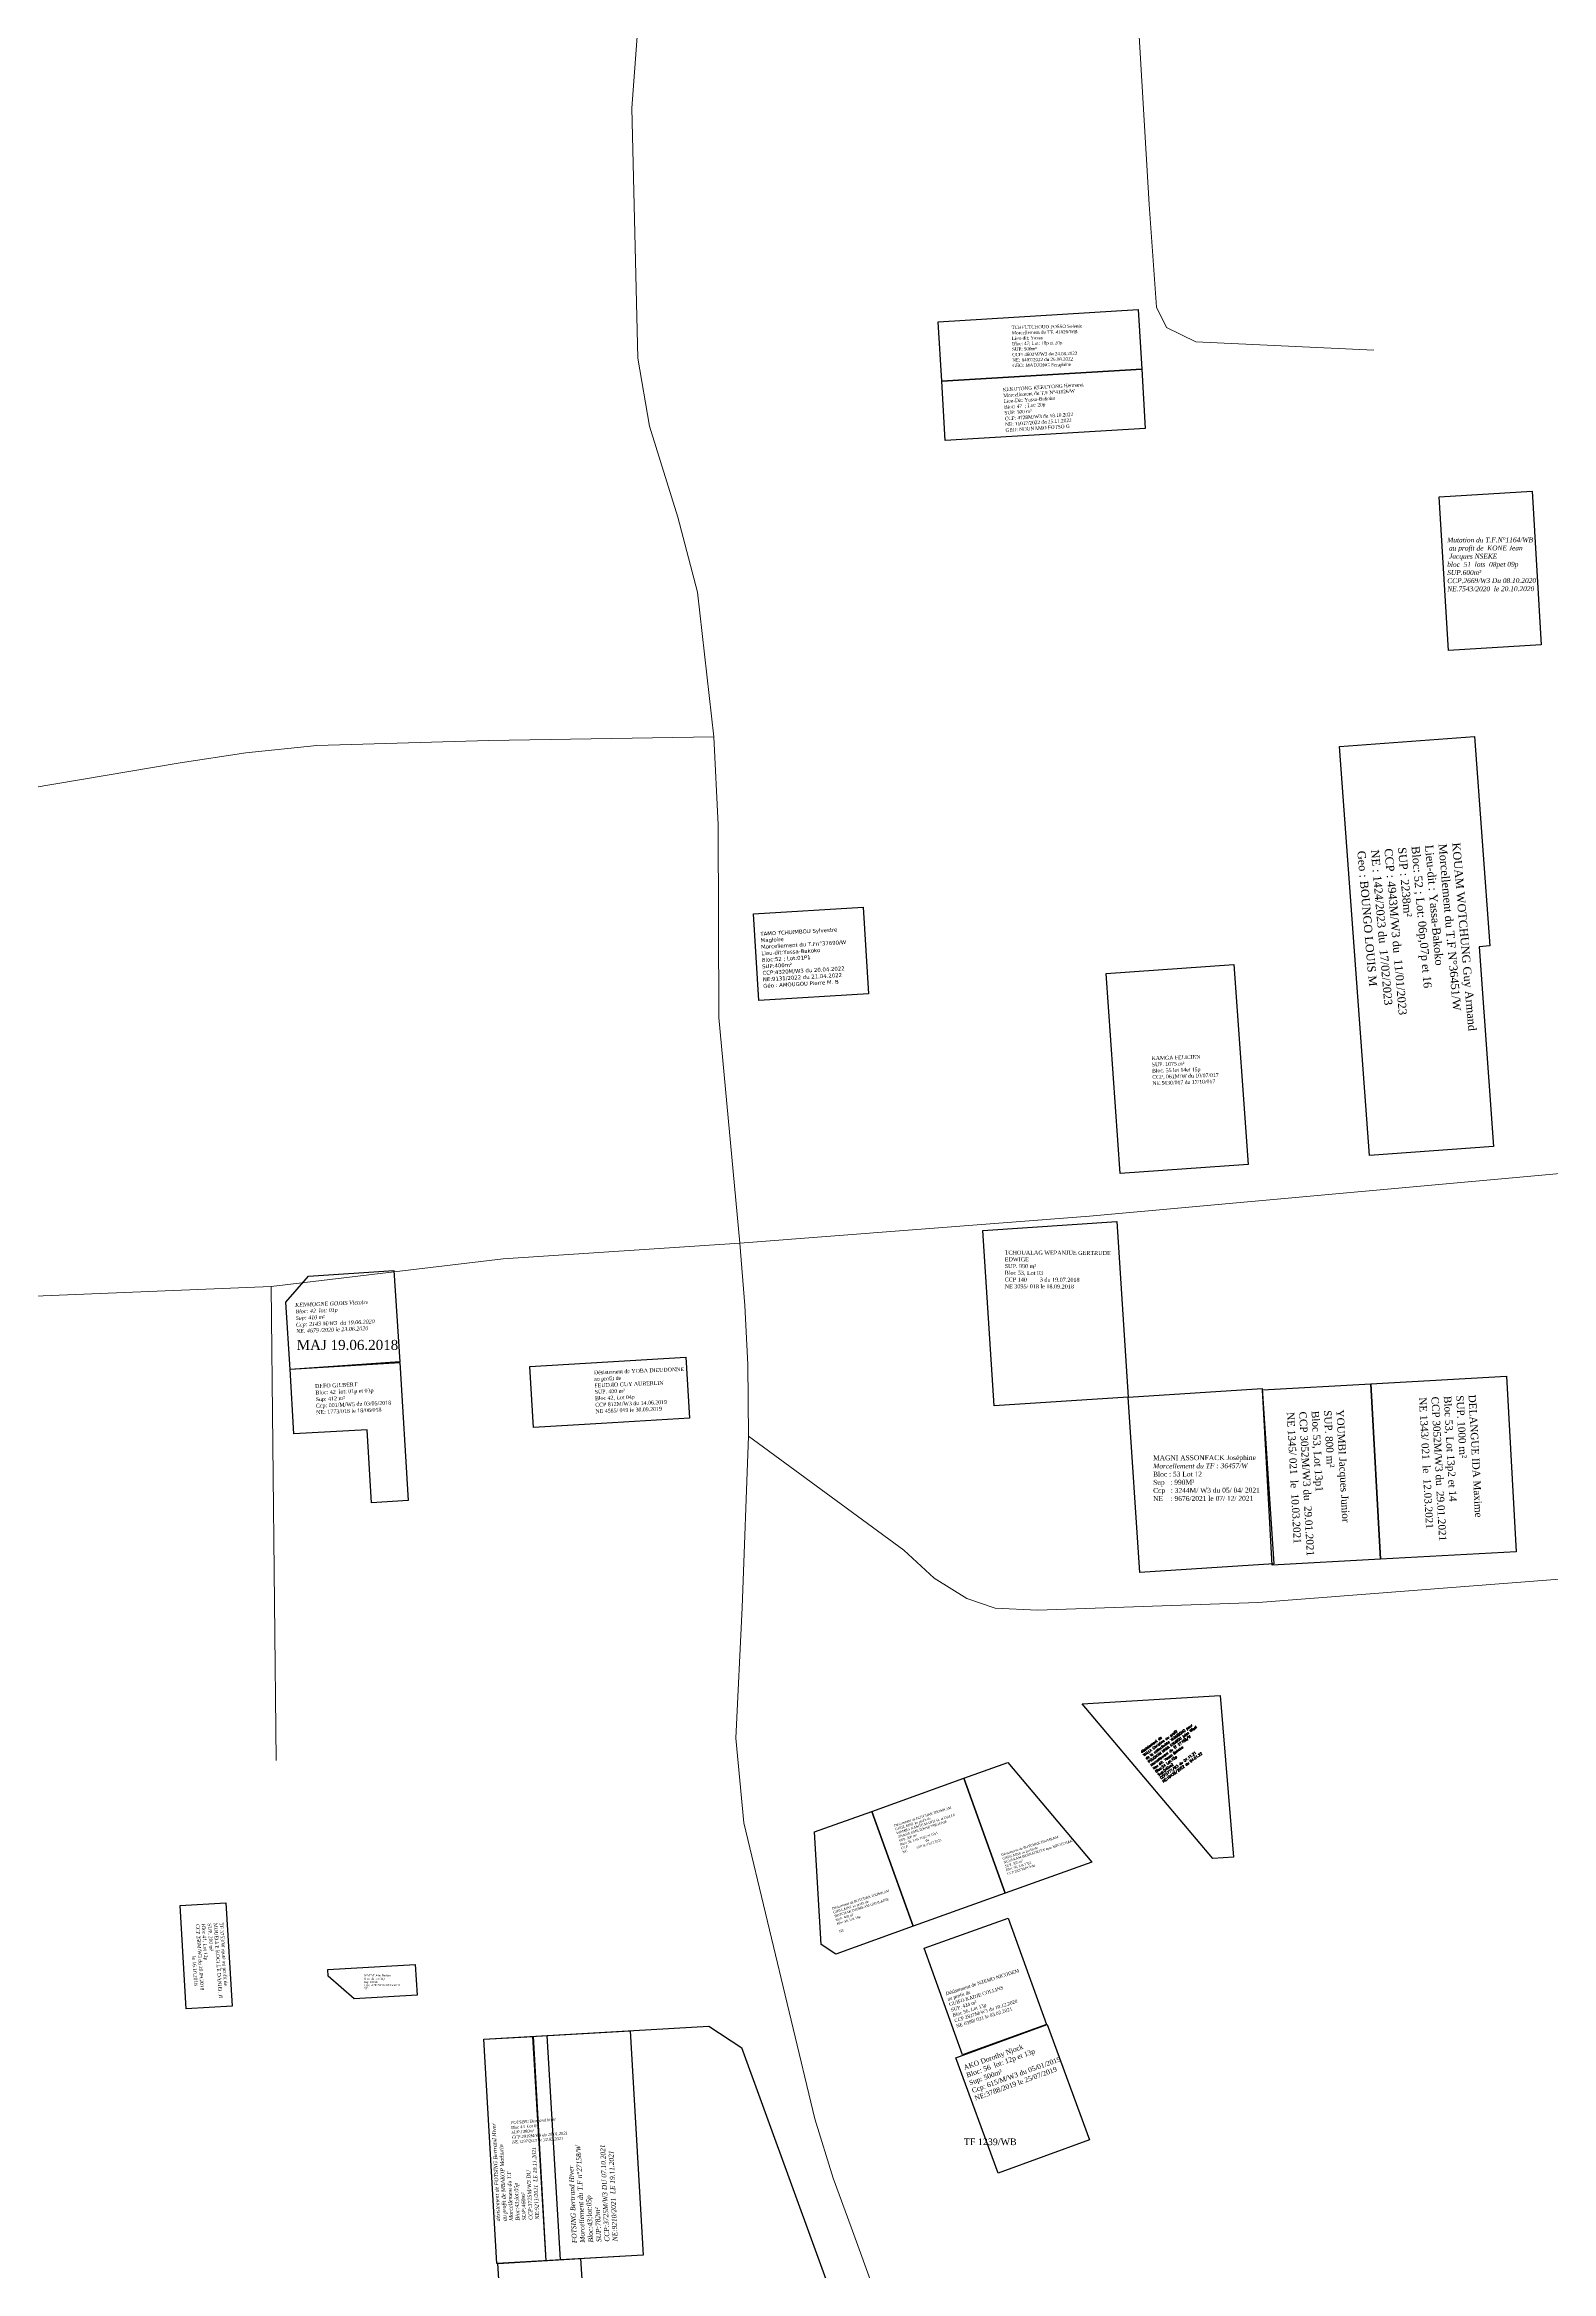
# Model space of a CAD drawing. Header units: millimetres. Extents: x 590121 to 927379, y 438565 to 1441738.
# Drawn here: x 590684 to 590992.3, y 440933.9 to 441389.7 of the extents above; entities that cross this region are included whole.
import ezdxf

# ---------------------------------------------------------------- set-up
doc = ezdxf.new("R2010")
doc.units = ezdxf.units.MM
doc.header["$LTSCALE"] = 10
for name, color, linetype in [('end maj 26 02 2021', 30, 'Continuous'), ('MAJ DEC 2021', 234, 'Continuous'), ('MAJ NOV 2021', 7, 'Continuous'), ('Parcelle MAJ', 6, 'Continuous')]:
    doc.layers.add(name, color=color, linetype=linetype)
doc.layers.add('MAJ APRES LE 13.01.2023', color=222, linetype='Continuous', lineweight=30)
doc.layers.add('Roads_others', color=24, linetype='Continuous', lineweight=9)
doc.styles.add('Annotative', font='txt.shx')
doc.styles.add('RomanS', font='romans.shx')
doc.styles.get("Standard").update_dxf_attribs({"font": 'arial.ttf'})
doc.styles.add('Times 1.0', font='times.ttf', dxfattribs={"width": 0.99, "height": 1})
doc.styles.add('Times 1.5', font='times.ttf', dxfattribs={"width": 0.99, "height": 0.75})

msp = doc.modelspace()

# ---------------------------------------------------------------- linework, layer by layer
at = {"color": 7}
for p, q in [((590773.85, 440981.39), (590819.91, 440984.09)), ((590819.91, 440984.09), (590826.62, 440979.68)), ((590849.5, 440916.99), (590826.62, 440979.68))]:
    msp.add_line(p, q, dxfattribs=at)
at = {"flags": 128}
msp.add_lwpolyline([(590907.74, 441335.44), (590908.47, 441323.26), (590867.54, 441320.79), (590866.81, 441332.96)], close=True, dxfattribs=at)
at = {"color": 5, "lineweight": -3, "flags": 128}
msp.add_lwpolyline([(590851.49, 441213.1), (590852.56, 441195.36), (590830.12, 441194.01), (590829.02, 441211.74)], close=True, dxfattribs=at)
at = {"color": 150, "lineweight": -3, "flags": 128}
for points in [[(590955.37, 441115.58), (590957.36, 441079.64), (590935.18, 441078.41), (590933.19, 441114.35)], [(590955.37, 441115.58), (590957.36, 441079.64), (590935.18, 441078.41), (590933.19, 441114.35)], [(590983.11, 441117.11), (590985.1, 441081.17), (590957.36, 441079.64), (590955.37, 441115.58)], [(590983.11, 441117.11), (590985.1, 441081.17), (590957.36, 441079.64), (590955.37, 441115.58)]]:
    msp.add_lwpolyline(points, close=True, dxfattribs=at)
at = {"color": 150, "linetype": 'ByBlock', "lineweight": -3, "ltscale": 0.0014, "flags": 128}
msp.add_lwpolyline([(590803.79, 440983.15), (590806.48, 440937.23), (590776.53, 440935.48), (590773.85, 440981.39)], close=True, dxfattribs=at)
msp.add_lwpolyline([(590803.79, 440983.15), (590806.48, 440937.23), (590776.53, 440935.48), (590773.85, 440981.39)], close=True, dxfattribs=at)
at = {"lineweight": -3, "flags": 128}
msp.add_lwpolyline([(590803.79, 440983.15), (590806.48, 440937.23), (590789.51, 440936.24), (590786.82, 440982.15)], close=True, dxfattribs=at)
msp.add_lwpolyline([(590803.79, 440983.15), (590806.48, 440937.23), (590789.51, 440936.24), (590786.82, 440982.15)], close=True, dxfattribs=at)
at = {"layer": 'end maj 26 02 2021', "color": 3, "lineweight": -3, "flags": 128}
for points in [[(590988.35, 441298.24), (590990.24, 441266.79), (590971.23, 441265.64), (590969.33, 441297.08)], [(590988.35, 441298.24), (590990.24, 441266.79), (590971.23, 441265.64), (590969.33, 441297.08)], [(590721.08, 441009.35), (590722.32, 440988.15), (590712.92, 440987.6), (590711.67, 441008.8)], [(590721.08, 441009.35), (590722.32, 440988.15), (590712.92, 440987.6), (590711.67, 441008.8)]]:
    msp.add_lwpolyline(points, close=True, dxfattribs=at)
at = {"layer": 'end maj 26 02 2021', "color": 150}
for points in [[(590927.31, 441201.36), (590930.29, 441160.46), (590904.09, 441158.59), (590901.18, 441199.57)], [(590927.31, 441201.36), (590930.29, 441160.46), (590904.09, 441158.59), (590901.18, 441199.57)], [(590756.69, 441119.9), (590758.35, 441091.66), (590750.84, 441091.2), (590749.96, 441106.17), (590734.99, 441105.3), (590734.21, 441118.54)], [(590756.69, 441119.9), (590758.35, 441091.66), (590750.84, 441091.2), (590749.96, 441106.17), (590734.99, 441105.3), (590734.21, 441118.54)], [(590759.81, 440996.73), (590760.19, 440990.43), (590747.28, 440989.65), (590741.98, 440994.34), (590741.91, 440995.65)], [(590759.81, 440996.73), (590760.19, 440990.43), (590747.28, 440989.65), (590741.98, 440994.34), (590741.91, 440995.65)], [(590889.12, 440984.42), (590897.77, 440960.84), (590879.08, 440953.98), (590870.44, 440977.57)], [(590889.12, 440984.42), (590897.77, 440960.84), (590879.08, 440953.98), (590870.44, 440977.57)]]:
    msp.add_lwpolyline(points, close=True, dxfattribs=at)
at = {"layer": 'end maj 26 02 2021', "color": 150, "lineweight": -3, "flags": 128}
for points in [[(590903.37, 441148.76), (590905.73, 441112.83), (590878.29, 441111.04), (590875.94, 441146.96)], [(590903.37, 441148.76), (590905.73, 441112.83), (590878.29, 441111.04), (590875.94, 441146.96)], [(590755.46, 441138.75), (590756.69, 441120.03), (590734.21, 441118.52), (590733.32, 441132.3), (590737.98, 441137.61)], [(590755.46, 441138.75), (590756.69, 441120.03), (590734.21, 441118.52), (590733.32, 441132.3), (590737.98, 441137.61)], [(590815.16, 441121.02), (590815.92, 441108.54), (590797.95, 441107.46), (590783.98, 441106.61), (590783.23, 441119.09)], [(590815.16, 441121.02), (590815.92, 441108.54), (590797.95, 441107.46), (590783.98, 441106.61), (590783.23, 441119.09)]]:
    msp.add_lwpolyline(points, close=True, dxfattribs=at)
at = {"layer": 'end maj 26 02 2021', "color": 150, "linetype": 'ByBlock', "lineweight": -3, "ltscale": 0.0014, "flags": 128}
for points in [[(590881.08, 441038.07), (590898.26, 441017.68), (590880.54, 441011.3), (590872.07, 441034.83)], [(590881.08, 441038.07), (590898.26, 441017.68), (590880.54, 441011.3), (590872.07, 441034.83)], [(590872.07, 441034.83), (590880.54, 441011.31), (590861.72, 441004.53), (590853.25, 441028.05)], [(590872.07, 441034.83), (590880.54, 441011.31), (590861.72, 441004.53), (590853.25, 441028.05)], [(590853.25, 441028.05), (590861.72, 441004.53), (590845.85, 440998.82), (590842.85, 441000.81), (590841.51, 441023.83)], [(590853.25, 441028.05), (590861.72, 441004.53), (590845.85, 440998.82), (590842.85, 441000.81), (590841.51, 441023.83)], [(590881.13, 441006.22), (590888.99, 440984.39), (590871.82, 440978.2), (590863.96, 441000.02)], [(590881.13, 441006.22), (590888.99, 440984.39), (590871.82, 440978.2), (590863.96, 441000.02)]]:
    msp.add_lwpolyline(points, close=True, dxfattribs=at)
at = {"layer": 'end maj 26 02 2021', "color": 150, "flags": 128}
msp.add_lwpolyline([(590793.66, 440936.56), (590796.55, 440890.61), (590779.62, 440889.54), (590776.73, 440935.49)], close=True, dxfattribs=at)
msp.add_lwpolyline([(590793.66, 440936.56), (590796.55, 440890.61), (590779.62, 440889.54), (590776.73, 440935.49)], close=True, dxfattribs=at)
at = {"layer": 'MAJ APRES LE 13.01.2023', "flags": 128}
msp.add_lwpolyline([(590976.61, 441248.06), (590979.74, 441205.18), (590977.52, 441205.01), (590980.49, 441164.12), (590955.06, 441162.26), (590948.95, 441246.04)], close=True, dxfattribs=at)
at = {"layer": 'MAJ DEC 2021', "flags": 128}
msp.add_lwpolyline([(590933.16, 441114.63), (590935.51, 441078.71), (590908.08, 441076.91), (590905.72, 441112.84)], close=True, dxfattribs=at)
msp.add_lwpolyline([(590933.16, 441114.63), (590935.51, 441078.71), (590908.08, 441076.91), (590905.72, 441112.84)], close=True, dxfattribs=at)
at = {"layer": 'MAJ DEC 2021', "lineweight": -3, "flags": 128}
msp.add_lwpolyline([(590924.55, 441051.73), (590927.28, 441018.68), (590923, 441018.43), (590896.32, 441050.08)], close=True, dxfattribs=at)
msp.add_lwpolyline([(590924.55, 441051.73), (590927.28, 441018.68), (590923, 441018.43), (590896.32, 441050.08)], close=True, dxfattribs=at)
at = {"layer": 'MAJ NOV 2021', "color": 7, "flags": 128}
msp.add_lwpolyline([(590783.93, 440981.98), (590786.51, 440936.06), (590776.53, 440935.48), (590773.85, 440981.39)], close=True, dxfattribs=at)
msp.add_lwpolyline([(590783.93, 440981.98), (590786.51, 440936.06), (590776.53, 440935.48), (590773.85, 440981.39)], close=True, dxfattribs=at)
msp.add_lwpolyline([(590783.83, 440981.98), (590786.51, 440936.06), (590776.53, 440935.48), (590773.85, 440981.39)], dxfattribs=at)
msp.add_lwpolyline([(590783.83, 440981.98), (590786.51, 440936.06), (590776.53, 440935.48), (590773.85, 440981.39)], dxfattribs=at)
at = {"layer": 'Parcelle MAJ', "color": 6, "lineweight": 30, "flags": 128}
msp.add_lwpolyline([(590908.47, 441323.26), (590909.2, 441311.09), (590868.28, 441308.62), (590867.54, 441320.79)], close=True, dxfattribs=at)
at = {"layer": 'Roads_others'}
msp.add_line((590731.33, 441038.49), (590730.34, 441135.51), dxfattribs=at)
for points in [[(590874.58, 441757.6), (590836.03, 441593.41), (590824.75, 441557.99), (590817.36, 441511.4), (590808.5, 441435.52), (590804.1, 441376.65), (590805.34, 441325.48), (590807.74, 441311.57), (590813.56, 441292.95), (590817.59, 441277.57), (590820.9, 441248)], [(590956.01, 441327.11), (590919.53, 441328.84), (590913.57, 441331.8), (590911.48, 441335.93), (590909.97, 441356.93), (590904.52, 441448.92), (590904.48, 441487.67), (590909.81, 441521.99), (590911.44, 441536.77), (590911.26, 441552.3)], [(590276, 441209.23), (590303.55, 441214.06), (590334.21, 441218.23), (590353.88, 441217.61), (590376.5, 441218.86), (590443.35, 441222.03), (590513.32, 441224.18), (590626.47, 441231.83), (590675.74, 441236.61), (590711.7, 441242.64), (590725.17, 441244.72), (590739.68, 441246.22), (590774.89, 441247.21), (590820.9, 441248)], [(590925.3, 440576.97), (590929.85, 440614.44), (590933.17, 440641.07), (590931.73, 440663.33), (590921.18, 440709.76), (590907.44, 440767.72), (590887.75, 440823.17), (590885.04, 440830.85), (590869.2, 440887.32), (590849.05, 440942.92), (590845.32, 440952.96), (590841.57, 440965.09), (590827.07, 441025.72), (590825.42, 441043.02), (590826.74, 441069.78), (590828.04, 441104.84), (590827.87, 441119.49), (590827.27, 441131.61), (590826.22, 441144.32), (590821.92, 441190.54), (590821.81, 441229.95), (590820.9, 441248)], [(591081.69, 441164.1), (591009.93, 441160.04), (590897.82, 441149.87), (590826.22, 441144.32)], [(590826.22, 441144.32), (590777.83, 441141.17), (590730.34, 441135.51), (590640.19, 441131.79), (590628.65, 441132.82), (590617.48, 441133.33), (590551.68, 441129.56), (590465.48, 441118.53), (590453.12, 441118.67), (590437.87, 441120.43), (590417.98, 441120.85), (590398.48, 441120.24), (590385.08, 441119.27), (590375.04, 441117.26), (590359.63, 441113.91)], [(590828.04, 441104.84), (590859.78, 441081.5), (590866.03, 441075.81), (590872.66, 441071.61), (590878.47, 441069.61), (590887.18, 441069.26), (590932.29, 441070.78), (590994, 441075.58), (591053.55, 441078.66), (591076.27, 441078.39), (591082.07, 441077.07)]]:
    msp.add_lwpolyline(points, dxfattribs=at)

# ---------------------------------------------------------------- texts
at = {"attachment_point": 1}
for s, insert, char_height, width, rotation in [('{\\fTimes New Roman|b0|i0|c0|p18;TCHEUTCHOUO FOSSO Solenie\\P\\C1;Morcellement du TF. 41826/WB\\P\\C256;Lieu-dit: Yassa\\PBloc: 47; Lot: 18p et 20p\\C1;\\P\\C256;SUP: 500m²\\PCCP: 4603M/W3 du 24.08.2022\\PNE: 8407/2022 du 26.08.2022\\PGEO: MADJONG Seraphine}', (590881.86, 441332.13), 0.6692, 23.1415, 1.1498), ('{\\fVerdana|b0|i0|c0|p34;TAMO TCHUIMBOU Sylvestre \\PMagloire\\P\\C1;Morcellement du T.Fn%%D37690/W\\P\\C256;Lieu-dit:Yassa-Bakoko\\PBloc:52 ; Lot:01P1\\C1; \\P\\C256;SUP:400m²\\PCCP:4320M/W3 du 20.04.2022\\PNE:9131/2022 du 21.04.2022\\P\\C1;Géo : AMOUGOU Pierre M. B}', (590830.4, 441208.05), 0.8, 29.8239, 3.2234)]:
    msp.add_mtext(s, dxfattribs=dict(at, insert=insert, char_height=char_height, width=width, rotation=rotation))
at = {"layer": 'end maj 26 02 2021', "color": 150, "linetype": 'ByBlock', "lineweight": -3, "ltscale": 0.0014, "attachment_point": 1, "style": 'Times 1.0'}
for s, insert, char_height, width, rotation in [('\\A1;{\\fTimes New Roman|b0|i0|c186|p18;\\C7;KEKUTONG KEKUTONG Hermann  \\C256;       \\P\\C1;Morcellement du T.F N°41826/W\\fTimes New Roman|b1|i0|c0|p18;\\C256;\\P\\fTimes New Roman|b0|i0|c0|p18;\\C7;Lieu-Dit: Yassa-Bakoko\\P\\A0;Bloc: 47  ; Lot: 20p \\A1;\\fTimes New Roman|b1|i0|c0|p18;\\L\\P\\A0;\\fTimes New Roman|b0|i0|c186|p18;\\lSUP\\fTimes New Roman|b0|i0|c0|p18;: 500\\fTimes New Roman|b0|i0|c186|p18; m²\\PCCP\\fTimes New Roman|b0|i0|c0|p18;:\\fTimes New Roman|b0|i0|c186|p18; \\fTimes New Roman|b0|i0|c0|p18;4728\\fTimes New Roman|b0|i0|c186|p18;M/W\\fTimes New Roman|b0|i0|c0|p18;3\\fTimes New Roman|b0|i0|c186|p18; du \\fTimes New Roman|b0|i0|c0|p18;18\\fTimes New Roman|b0|i0|c186|p18;.\\fTimes New Roman|b0|i0|c0|p18;10\\fTimes New Roman|b0|i0|c186|p18;.20\\fTimes New Roman|b0|i0|c0|p18;22\\fTimes New Roman|b0|i0|c186|p18;\\PNE\\fTimes New Roman|b0|i0|c0|p18;:\\fTimes New Roman|b0|i0|c186|p18; \\fTimes New Roman|b0|i0|c0|p18;11017/2022 du\\fTimes New Roman|b0|i0|c186|p18; \\fTimes New Roman|b0|i0|c0|p18;25\\fTimes New Roman|b0|i0|c186|p18;.\\fTimes New Roman|b0|i0|c0|p18;11\\fTimes New Roman|b0|i0|c186|p18;.202\\fTimes New Roman|b0|i0|c0|p18;2\\P\\C1;GEO: NOUNAMO FOTSO G }', (590880.05, 441319.4), 0.71279, 28.656, 3.7028), ('{\\fTimes New Roman|b0|i1|c0|p18;\\C1;Mutation du T.F.N°1164/WB \\P au profit de\\C7;  KONE Jean\\P Jacques NSEKE^Jbloc  51  lots  08pet 09p\\PSUP.600m²\\PCCP.2669/W3 Du 08.10.2020\\PNE.7543/2020  le 20.10.2020 }', (590970.98, 441288.78), 1, 60.595, 0.1026), ('{\\fTimes New Roman|b0|i1|c0|p18;\\C1;Mutation du T.F.N°1164/WB \\P au profit de\\C7;  KONE Jean\\P Jacques NSEKE^Jbloc  51  lots  08pet 09p\\PSUP.600m²\\PCCP.2669/W3 Du 08.10.2020\\PNE.7543/2020  le 20.10.2020 }', (590970.98, 441288.78), 1, 60.595, 0.1026), ('{\\C256;TCHOUALAG WEPANJUE GERTRUDE \\PEDWIGE\\P\\fTimes New Roman|b0|i0|c186|p18;SUP. \\fTimes New Roman|b0|i0|c0|p18;990\\fTimes New Roman|b0|i0|c186|p18; m²\\PBloc \\fTimes New Roman|b0|i0|c0|p18;53\\fTimes New Roman|b0|i0|c186|p18;, Lot\\fTimes New Roman|b0|i0|c0|p18; 03\\fTimes New Roman|b0|i0|c186|p18;\\PCCP \\fTimes New Roman|b0|i0|c0|p18;140\\fTimes New Roman|b0|i0|c186|p18;M/W\\fTimes New Roman|b0|i0|c0|p18;3\\fTimes New Roman|b0|i0|c186|p18; du \\fTimes New Roman|b0|i0|c0|p18;19\\fTimes New Roman|b0|i0|c186|p18;.0\\fTimes New Roman|b0|i0|c0|p18;7\\fTimes New Roman|b0|i0|c186|p18;.2018\\PNE 3\\fTimes New Roman|b0|i0|c0|p18;095\\fTimes New Roman|b0|i0|c186|p18;/ 018 le 18.09.2018}', (590880.45, 441142.85), 0.82818, 62.7856, 359.7109), ('{\\C256;TCHOUALAG WEPANJUE GERTRUDE \\PEDWIGE\\P\\fTimes New Roman|b0|i0|c186|p18;SUP. \\fTimes New Roman|b0|i0|c0|p18;990\\fTimes New Roman|b0|i0|c186|p18; m²\\PBloc \\fTimes New Roman|b0|i0|c0|p18;53\\fTimes New Roman|b0|i0|c186|p18;, Lot\\fTimes New Roman|b0|i0|c0|p18; 03\\fTimes New Roman|b0|i0|c186|p18;\\PCCP \\fTimes New Roman|b0|i0|c0|p18;140\\fTimes New Roman|b0|i0|c186|p18;M/W\\fTimes New Roman|b0|i0|c0|p18;3\\fTimes New Roman|b0|i0|c186|p18; du \\fTimes New Roman|b0|i0|c0|p18;19\\fTimes New Roman|b0|i0|c186|p18;.0\\fTimes New Roman|b0|i0|c0|p18;7\\fTimes New Roman|b0|i0|c186|p18;.2018\\PNE 3\\fTimes New Roman|b0|i0|c0|p18;095\\fTimes New Roman|b0|i0|c186|p18;/ 018 le 18.09.2018}', (590880.45, 441142.85), 0.82818, 62.7856, 359.7109), ('{\\C1;Désistement de YOBA DIEUDONNE \\Pau profit de\\P\\C256;FEUDJIO GUY AUBERLIN\\PSUP. 400 m²\\PBloc 42, Lot 04p\\PCCP 812M/W3 du 14.06.2019\\PNE 4585/ 019 le 30.09.2019}', (590796.37, 441118.26), 0.7932, 29.3412, 2.2566), ('{\\C1;Désistement de YOBA DIEUDONNE \\Pau profit de\\P\\C256;FEUDJIO GUY AUBERLIN\\PSUP. 400 m²\\PBloc 42, Lot 04p\\PCCP 812M/W3 du 14.06.2019\\PNE 4585/ 019 le 30.09.2019}', (590796.37, 441118.26), 0.7932, 29.3412, 2.2566), ('{\\fTimes New Roman|b0|i0|c186|p18;\\C256;DELANGUE IDA Maxime \\PSUP. \\fTimes New Roman|b0|i0|c0|p18;1000\\fTimes New Roman|b0|i0|c186|p18; m²\\PBloc \\fTimes New Roman|b0|i0|c0|p18;53\\fTimes New Roman|b0|i0|c186|p18;, Lot 1\\fTimes New Roman|b0|i0|c0|p18;3p2 et 14\\fTimes New Roman|b0|i0|c186|p18;\\PCCP \\fTimes New Roman|b0|i0|c0|p18;3052\\fTimes New Roman|b0|i0|c186|p18;M/W3 du \\fTimes New Roman|b0|i0|c0|p18; 29.01.2021\\P\\fTimes New Roman|b0|i0|c186|p18;NE \\fTimes New Roman|b0|i0|c0|p18;1343\\fTimes New Roman|b0|i0|c186|p18;/ \\fTimes New Roman|b0|i0|c0|p18;021 \\fTimes New Roman|b0|i0|c186|p18; le\\fTimes New Roman|b0|i0|c0|p18;  12.03.2021}', (590976.88, 441113.38), 1.52317, 55.8308, 273.0767), ('{\\fTimes New Roman|b0|i0|c186|p18;\\C256;DELANGUE IDA Maxime \\PSUP. \\fTimes New Roman|b0|i0|c0|p18;1000\\fTimes New Roman|b0|i0|c186|p18; m²\\PBloc \\fTimes New Roman|b0|i0|c0|p18;53\\fTimes New Roman|b0|i0|c186|p18;, Lot 1\\fTimes New Roman|b0|i0|c0|p18;3p2 et 14\\fTimes New Roman|b0|i0|c186|p18;\\PCCP \\fTimes New Roman|b0|i0|c0|p18;3052\\fTimes New Roman|b0|i0|c186|p18;M/W3 du \\fTimes New Roman|b0|i0|c0|p18; 29.01.2021\\P\\fTimes New Roman|b0|i0|c186|p18;NE \\fTimes New Roman|b0|i0|c0|p18;1343\\fTimes New Roman|b0|i0|c186|p18;/ \\fTimes New Roman|b0|i0|c0|p18;021 \\fTimes New Roman|b0|i0|c186|p18; le\\fTimes New Roman|b0|i0|c0|p18;  12.03.2021}', (590976.88, 441113.38), 1.52317, 55.8308, 273.0767), ('{\\C256;YOUMBI Jacques Junior \\P\\fTimes New Roman|b0|i0|c186|p18;SUP. \\fTimes New Roman|b0|i0|c0|p18;800\\fTimes New Roman|b0|i0|c186|p18; m²\\PBloc \\fTimes New Roman|b0|i0|c0|p18;53\\fTimes New Roman|b0|i0|c186|p18;, Lot 1\\fTimes New Roman|b0|i0|c0|p18;3p1\\fTimes New Roman|b0|i0|c186|p18;\\PCCP \\fTimes New Roman|b0|i0|c0|p18;3052\\fTimes New Roman|b0|i0|c186|p18;M/W3 du \\fTimes New Roman|b0|i0|c0|p18; 29.01.2021\\fTimes New Roman|b0|i0|c186|p18;\\PNE \\fTimes New Roman|b0|i0|c0|p18;1345\\fTimes New Roman|b0|i0|c186|p18;/ \\fTimes New Roman|b0|i0|c0|p18;021 \\fTimes New Roman|b0|i0|c186|p18; le\\fTimes New Roman|b0|i0|c0|p18;  10.03.2021}', (590949.82, 441110.33), 1.52317, 55.8308, 273.0767), ('{\\C256;YOUMBI Jacques Junior \\P\\fTimes New Roman|b0|i0|c186|p18;SUP. \\fTimes New Roman|b0|i0|c0|p18;800\\fTimes New Roman|b0|i0|c186|p18; m²\\PBloc \\fTimes New Roman|b0|i0|c0|p18;53\\fTimes New Roman|b0|i0|c186|p18;, Lot 1\\fTimes New Roman|b0|i0|c0|p18;3p1\\fTimes New Roman|b0|i0|c186|p18;\\PCCP \\fTimes New Roman|b0|i0|c0|p18;3052\\fTimes New Roman|b0|i0|c186|p18;M/W3 du \\fTimes New Roman|b0|i0|c0|p18; 29.01.2021\\fTimes New Roman|b0|i0|c186|p18;\\PNE \\fTimes New Roman|b0|i0|c0|p18;1345\\fTimes New Roman|b0|i0|c186|p18;/ \\fTimes New Roman|b0|i0|c0|p18;021 \\fTimes New Roman|b0|i0|c186|p18; le\\fTimes New Roman|b0|i0|c0|p18;  10.03.2021}', (590949.82, 441110.33), 1.52317, 55.8308, 273.0767), ('{\\C1;Désistement de BOTCHAK DJOMKAM\\PGHISLAINE au profit de\\P\\C256;WAMBA KAMTE MARTIAL et DALLE\\PONANA EMILIENNE VIRGENIE\\PSUP. 500 m²\\PBloc 56, Lots 16p2 et 17p1\\PCCP 2827M/W3 du 10.12.2020\\PNE 9439/ 020 le 03.02.2021}', (590857.73, 441025.38), 0.49, 20.7318, 17.6648), ('{\\C1;Désistement de BOTCHAK DJOMKAM\\PGHISLAINE au profit de\\P\\C256;WAMBA KAMTE MARTIAL et DALLE\\PONANA EMILIENNE VIRGENIE\\PSUP. 500 m²\\PBloc 56, Lots 16p2 et 17p1\\PCCP 2827M/W3 du 10.12.2020\\PNE 9439/ 020 le 03.02.2021}', (590857.73, 441025.38), 0.49, 20.7318, 17.6648), ('{\\C1;Désistement de BOTCHAK DJOMKAM\\PGHISLAINE au profit de\\P\\C256;NGUEKAM BERNADETTE épse MBOTCHAK\\PSUP. 355 m²\\PBloc 56, Lot 17p2\\PCCP 2827M/W3 du 10.12.2020\\PNE 0397/ 021 le 03.02.2021}', (590879.67, 441019.36), 0.49, 20.7318, 17.6648), ('{\\C1;Désistement de BOTCHAK DJOMKAM\\PGHISLAINE au profit de\\P\\C256;NGUEKAM BERNADETTE épse MBOTCHAK\\PSUP. 355 m²\\PBloc 56, Lot 17p2\\PCCP 2827M/W3 du 10.12.2020\\PNE 0397/ 021 le 03.02.2021}', (590879.67, 441019.36), 0.49, 20.7318, 17.6648), ('{\\fTimes New Roman|b0|i0|c186|p18;\\C1;Désistement de BOTCHAK DJOMKAM\\PGHISLAINE au profit de\\P\\C256;BOTCHAK DJOMKAM GHISLAINE\\PSUP. 400 m²\\PBloc 56, Lot 16p\\PCCP 2827M/W3 du 10.12.2020\\PNE 0396/ 021 le 03.02.2021}', (590845.04, 441008.37), 0.49, 20.7318, 17.6648), ('{\\fTimes New Roman|b0|i0|c186|p18;\\C1;Désistement de BOTCHAK DJOMKAM\\PGHISLAINE au profit de\\P\\C256;BOTCHAK DJOMKAM GHISLAINE\\PSUP. 400 m²\\PBloc 56, Lot 16p\\PCCP 2827M/W3 du 10.12.2020\\PNE 0396/ 021 le 03.02.2021}', (590845.04, 441008.37), 0.49, 20.7318, 17.6648), ('{\\C1;TF 3753/W muté au profit de\\C256; \\PMOUELLE KOULLE DANIEL II\\PSUP. 200 m²\\PBloc 41, Lot 12p\\PCCP 258M/W3 du 20.09.2018\\PNE 3580/ 018 le 16.10.2018}', (590720.51, 441005.33), 0.7324, 40.9265, 274.0822), ('{\\C1;TF 3753/W muté au profit de\\C256; \\PMOUELLE KOULLE DANIEL II\\PSUP. 200 m²\\PBloc 41, Lot 12p\\PCCP 258M/W3 du 20.09.2018\\PNE 3580/ 018 le 16.10.2018}', (590720.51, 441005.33), 0.7324, 40.9265, 274.0822), ('{\\C1;Désistement de NZEMO NICODEM\\Pau profit de\\P\\C256;GUIFO KADJE COLLINS\\PSUP. 424 m²\\PBloc 56, Lot 13p\\PCCP 2827M/W3 du 10.12.2020\\PNE 0399/ 021 le 03.02.2021}', (590868.28, 440991.06), 0.7, 29.6168, 17.6648), ('{\\C1;Désistement de NZEMO NICODEM\\Pau profit de\\P\\C256;GUIFO KADJE COLLINS\\PSUP. 424 m²\\PBloc 56, Lot 13p\\PCCP 2827M/W3 du 10.12.2020\\PNE 0399/ 021 le 03.02.2021}', (590868.28, 440991.06), 0.7, 29.6168, 17.6648), ('{\\fTimes New Roman|b0|i1|c0|p18;\\C7;FOTSING Bertrand hiver\\PBloc 43  Lot 05\\PSUP.1380m²\\PCCP.2919M/W3 du 20.01.2021\\PNE.1597/2021 le 22.03.2021}', (590779.32, 440964.62), 0.6, 220.3426, 4.4402), ('{\\fTimes New Roman|b0|i1|c0|p18;\\C7;FOTSING Bertrand hiver\\PBloc 43  Lot 05\\PSUP.1380m²\\PCCP.2919M/W3 du 20.01.2021\\PNE.1597/2021 le 22.03.2021}', (590779.32, 440964.62), 0.6, 220.3426, 4.4402)]:
    msp.add_mtext(s, dxfattribs=dict(at, insert=insert, char_height=char_height, width=width, rotation=rotation))
at = {"layer": 'end maj 26 02 2021', "insert": (590910.5, 441182.59), "char_height": 0.7705, "attachment_point": 1, "rotation": 1.7777, "style": 'Annotative'}
msp.add_mtext_dynamic_manual_height_columns('{\\fTimes New Roman|b0|i0|c0|p18;KAMGA FELICIEN\\PSUP. 1075 m²\\PBloc. 55 lot 14et 15p\\PCCP, 061M/W du 10/07/017\\PNE.5630/017 du 17/10/017}', width=141.6002, gutter_width=12.5, heights=[0], dxfattribs=at)
msp.add_mtext_dynamic_manual_height_columns('{\\fTimes New Roman|b0|i0|c0|p18;KAMGA FELICIEN\\PSUP. 1075 m²\\PBloc. 55 lot 14et 15p\\PCCP, 061M/W du 10/07/017\\PNE.5630/017 du 17/10/017}', width=141.6002, gutter_width=12.5, heights=[0], dxfattribs=at)
at = {"layer": 'end maj 26 02 2021', "attachment_point": 1}
for s, width, heights, insert, char_height, rotation in [('{\\fTimes New Roman|b0|i1|c0|p18;KENMOGNE GODIS Victoire\\PBloc: 42  lot: 01p \\PSup: 410 m²\\PCcp: 2143 M/W3  du 19.06.2020\\PNE. 4679 /2020 le 23.06.2020}', 158.6765, [45.27], (590735.22, 441132.09), 0.803, 2.365), ('{\\fTimes New Roman|b0|i1|c0|p18;KENMOGNE GODIS Victoire\\PBloc: 42  lot: 01p \\PSup: 410 m²\\PCcp: 2143 M/W3  du 19.06.2020\\PNE. 4679 /2020 le 23.06.2020}', 158.6765, [45.27], (590735.22, 441132.09), 0.803, 2.365), ('{\\fTimes New Roman|b0|i0|c0|p18;DEFO GILBERT\\PBloc: 42  lot: 01p et 03p\\PSup: 412 m²\\PCcp: 001/M/W5 du 03/05/2018\\PNE: 1773/018 le 18/06/018}', 158.6765, [45.27], (590739.29, 441115.49), 0.803, 2.365), ('{\\fTimes New Roman|b0|i0|c0|p18;DEFO GILBERT\\PBloc: 42  lot: 01p et 03p\\PSup: 412 m²\\PCcp: 001/M/W5 du 03/05/2018\\PNE: 1773/018 le 18/06/018}', 158.6765, [45.27], (590739.29, 441115.49), 0.803, 2.365), ('{\\fTimes New Roman|b0|i0|c186|p18;WATAT John Nathan\\PBloc: 42  lot: 11p\\PSup: 100 m²\\PCcp: 527M/W3 le 20/12/2018\\PNE: 0612/019 le 07/02/2019}', 172.2734, [39.12], (590749.3, 440994.67), 0.4, 0.2971), ('{\\fTimes New Roman|b0|i0|c186|p18;WATAT John Nathan\\PBloc: 42  lot: 11p\\PSup: 100 m²\\PCcp: 527M/W3 le 20/12/2018\\PNE: 0612/019 le 07/02/2019}', 172.2734, [39.12], (590749.3, 440994.67), 0.4, 0.2971), ('{\\fTimes New Roman|b0|i0|c0|p18;AKO Dorothy Njock\\PBloc: 56  lot: 12p et 13p\\PSup: 500m²\\PCcp: 615/M/W3 du 05/01/2019\\PNE:3788/2019 le 25/07/2019}', 77.9919, [19.91], (590871.87, 440976.04), 1, 19.8697), ('{\\fTimes New Roman|b0|i0|c0|p18;AKO Dorothy Njock\\PBloc: 56  lot: 12p et 13p\\PSup: 500m²\\PCcp: 615/M/W3 du 05/01/2019\\PNE:3788/2019 le 25/07/2019}', 77.9919, [19.91], (590871.87, 440976.04), 1, 19.8697)]:
    msp.add_mtext_dynamic_manual_height_columns(s, width=width, gutter_width=12.5, heights=heights, dxfattribs=dict(at, insert=insert, char_height=char_height, rotation=rotation))
at = {"layer": 'end maj 26 02 2021', "color": 150, "linetype": 'ByBlock', "lineweight": -3, "ltscale": 0.0014, "attachment_point": 1, "style": 'Times 1.0'}
for s, insert, char_height, width in [('{\\C1;TF 4915/W\\PMAJ 19.06.2018}', (590735.55, 441127.98), 2.0588, 53.9514), ('{\\C1;TF 4915/W\\PMAJ 19.06.2018}', (590735.55, 441127.98), 2.0588, 53.9514), ('{\\C1;TF 1239/WB}', (590872.06, 440961.09), 1.3631, 19.1205), ('{\\C1;TF 1239/WB}', (590872.06, 440961.09), 1.3631, 19.1205)]:
    msp.add_mtext(s, dxfattribs=dict(at, insert=insert, char_height=char_height, width=width))
at = {"layer": 'MAJ APRES LE 13.01.2023', "insert": (590973.65, 441226.42), "char_height": 1.6679, "width": 37.8577, "attachment_point": 1, "rotation": 274.9729}
msp.add_mtext('{\\fTimes New Roman|b0|i0|c0|p18;KOUAM WOTCHUNG Guy Armand    \\P\\C1;Morcellement du T.F N°36451/W     \\P\\C256;Lieu-dit : Yassa-Bakoko\\PBloc: 52 ; Lot: 06p,07p et 16\\PSUP : 2238m²\\PCCP : 4943M/W3 du  11/01/2023\\PNE : 1424/2023 du  17/02/2023\\P\\C1;Geo : BOUNGO LOUIS M}', dxfattribs=at)
at = {"layer": 'MAJ DEC 2021', "insert": (590910.79, 441100.9), "char_height": 1, "width": 21.2104, "attachment_point": 1, "rotation": 0.1969}
msp.add_mtext('\\A1;{\\fTimes New Roman|b0|i0|c0|p18;\\C7;MAGNI ASSONFACK Joséphine \\fTimes New Roman|b0|i1|c0|p18;\\C1;Morcellement du TF : 36457/W\\P\\fTimes New Roman|b0|i0|c0|p18;\\C256;Bloc : 53 Lot 12\\PSup   : 990M² \\PCcp   : 3244M/ W3 du 05/ 04/ 2021\\PNE    : 9676/2021 le 07/ 12/ 2021}', dxfattribs=at)
msp.add_mtext('\\A1;{\\fTimes New Roman|b0|i0|c0|p18;\\C7;MAGNI ASSONFACK Joséphine \\fTimes New Roman|b0|i1|c0|p18;\\C1;Morcellement du TF : 36457/W\\P\\fTimes New Roman|b0|i0|c0|p18;\\C256;Bloc : 53 Lot 12\\PSup   : 990M² \\PCcp   : 3244M/ W3 du 05/ 04/ 2021\\PNE    : 9676/2021 le 07/ 12/ 2021}', dxfattribs=at)
at = {"layer": 'MAJ DEC 2021', "linetype": 'ByBlock', "insert": (590908.2, 441040.37), "char_height": 0.5, "width": 31.55, "attachment_point": 1, "rotation": 36.3202, "style": 'RomanS'}
msp.add_mtext('désistement de\\PWALLA Christine au profit \\Pde la collectivitée YATIMBONG pour \\PPOUOKAM NANA KAMBOU jules Wisel\\PMorcellement du TF 27158/W\\Plieu dit: Yassa Bakoko\\PBloc:54 Lot:15p\\PSup:540m2\\PCCP3777/W3 du 01.11.21\\PNE:10439/2022 du 04.01.22', dxfattribs=at)
msp.add_mtext('désistement de\\PWALLA Christine au profit \\Pde la collectivitée YATIMBONG pour \\PPOUOKAM NANA KAMBOU jules Wisel\\PMorcellement du TF 27158/W\\Plieu dit: Yassa Bakoko\\PBloc:54 Lot:15p\\PSup:540m2\\PCCP3777/W3 du 01.11.21\\PNE:10439/2022 du 04.01.22', dxfattribs=at)
at = {"layer": 'MAJ NOV 2021', "color": 150, "linetype": 'ByBlock', "lineweight": -3, "ltscale": 0.0014, "width": 72.996, "attachment_point": 1, "rotation": 92.6579, "style": 'Times 1.5'}
for s, insert, char_height in [('{\\fTimes New Roman|b0|i1|c0|p18;\\C1;désistement de FOTSING Bertrand Hiver\\Pau profit de\\C7; MBAKOP Mathurin\\P\\C1;Morcellement du T.F n°27158/W\\P\\C7;Bloc:43;lot:05p\\PSUP:460m²\\PCCP:3725M/W3 DU 07.10.2021\\PNE:9211/2021  LE 19.11.2021}', (590776.38, 440944.1), 0.8), ('{\\fTimes New Roman|b0|i1|c0|p18;\\C1;désistement de FOTSING Bertrand Hiver\\Pau profit de\\C7; MBAKOP Mathurin\\P\\C1;Morcellement du T.F n°27158/W\\P\\C7;Bloc:43;lot:05p\\PSUP:460m²\\PCCP:3725M/W3 DU 07.10.2021\\PNE:9211/2021  LE 19.11.2021}', (590776.38, 440944.1), 0.8), ('{\\fTimes New Roman|b0|i1|c0|p18;\\C7;FOTSING Bertrand Hiver\\P\\C1;Morcellement du T.F n°27158/W\\P\\C7;Bloc:43;lot:05p\\PSUP:782m²\\PCCP:3725M/W3 DU 07.10.2021\\PNE:9210/2021  LE 19.11.2021}', (590791.9, 440939.64), 1)]:
    msp.add_mtext(s, dxfattribs=dict(at, insert=insert, char_height=char_height))

doc.saveas('drawing.dxf')
